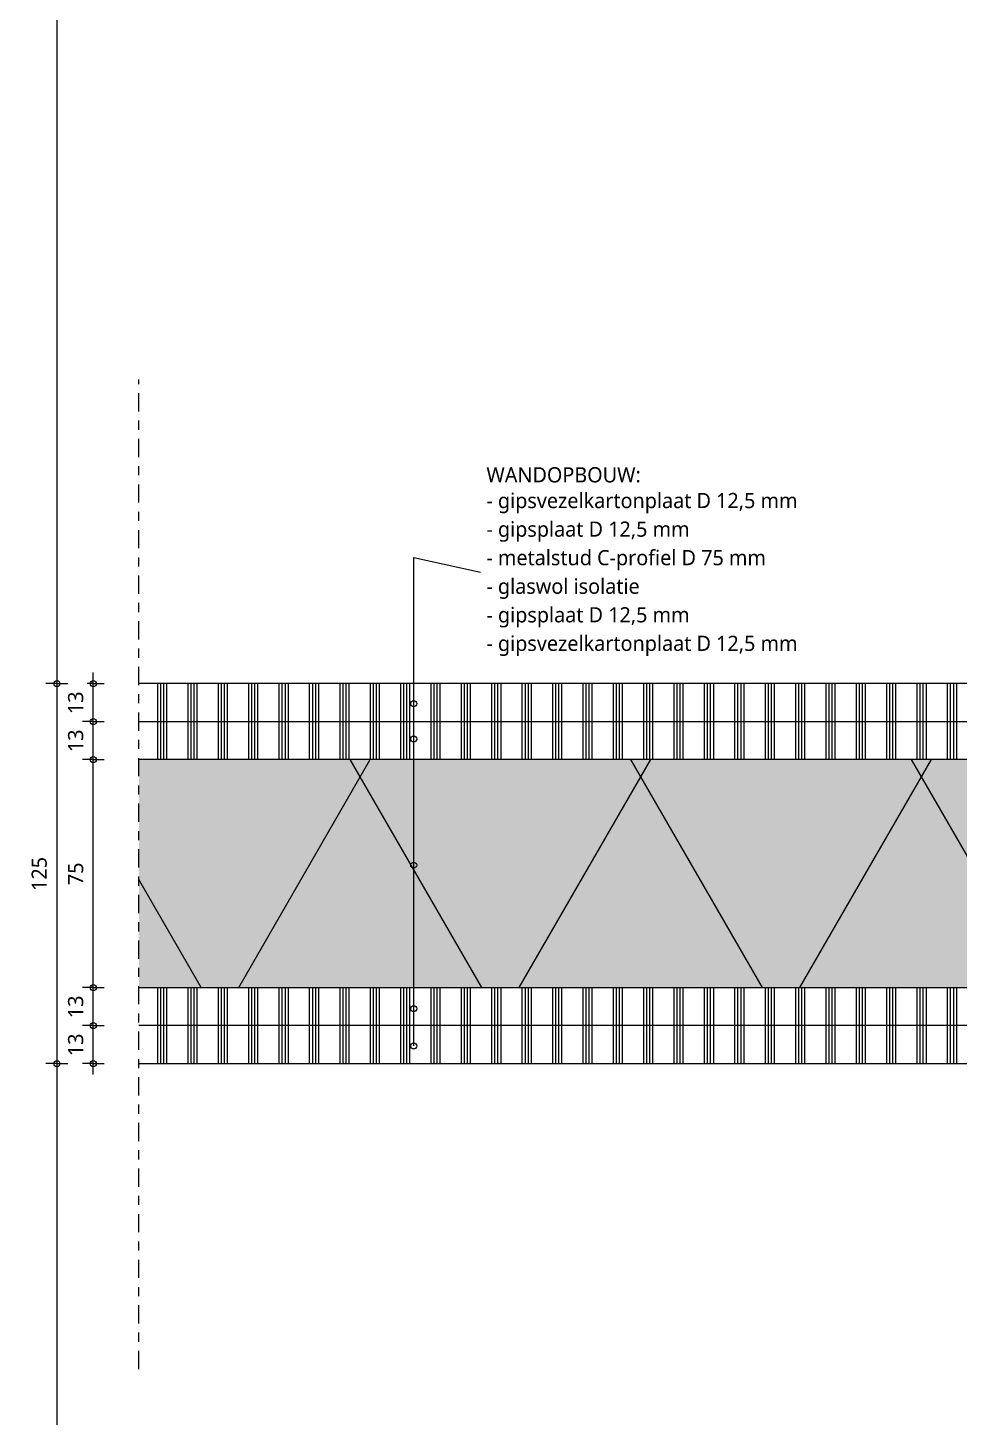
# Model space of a CAD drawing. Header units: millimetres. Extents: x 32900 to 38291, y -18988 to 4133.
# Drawn here: x 32961.2 to 33267.8, y 1869.4 to 2326.4 of the extents above; entities that cross this region are included whole.
import ezdxf

# ---------------------------------------------------------------- set-up
doc = ezdxf.new("R2010")
doc.units = ezdxf.units.MM
doc.linetypes.add('MV_center', pattern=[15, 6, -3, 3, -3])
for name, color, linetype, lineweight in [('A-ANNO-DIMS', 211, 'Continuous', 13), ('A-ANNO-DIMS-2', 211, 'Continuous', 13), ('A-ANNO-NOTE', 131, 'Continuous', 18), ('A-DETL', 90, 'Continuous', 13), ('A-DETL-GENF', 92, 'Continuous', 18), ('A-DETL-THIN', 151, 'Continuous', 18)]:
    doc.layers.add(name, color=color, linetype=linetype, lineweight=lineweight)
doc.styles.add('Segoe UI', font='segoeui.ttf', dxfattribs={"height": 5})
doc.styles.add('Segoe UI_B', font='segoeui.ttf', dxfattribs={"height": 5})
doc.dimstyles.new('2_5_mm', dxfattribs={"dimscale": 304.8, "dimtxt": 5.23682, "dimasz": 0.006562, "dimexe": 0.011811, "dimexo": 0.0625, "dimgap": 0.005906, "dimtad": 1, "dimdec": 0, "dimzin": 0, "dimdsep": 46, "dimtxsty": 'Segoe UI', "dimblk1": 'DOTBLANK', "dimblk2": 'DOTBLANK', "dimsah": 1, "dimcen": 0.09, "dimdle": 0.011811, "dimazin": 0, "dimtfac": 1, "dimtdec": 4, "dimtix": 1, "dimtmove": 0, "dimatfit": 3, "dimfxl": 0.011811, "dimfxlon": 1, "dimtvp": 1, "dimtfill": 1, "dimtolj": 1, "dimtzin": 0, "dimarcsym": 2})
pattern_1 = [(90, (4, 0), (-10, 6e-16), []), (90, (5, 0), (-10, 6e-16), []), (90, (6, 0), (-10, 6e-16), []), (90, (7, 0), (-10, 6e-16), [])]

# ---------------------------------------------------------------- blocks, each defined once
blk = doc.blocks.new('42 isolatie - Type 1-3788370-Details ziekenhuis Utiliteitsgebouw')
at = {"layer": 'A-DETL-GENF'}
blk.add_hatch(color=256, dxfattribs=at).paths.add_polyline_path([(341.71, -0.8), (0.28, -0.8), (0.28, -75.8), (385.11, -75.8), (385.11, -0.8)])
at = {"layer": 'A-DETL-GENF', "lineweight": 13}
h = blk.add_hatch(dxfattribs=at)
h.set_pattern_fill('FP_3', color=256, style=0, pattern_type=2)
h.set_pattern_definition([(300, (0, 0), (-69.282, -40), []), (240, (0, 0), (-69.282, 40), [])])
h.paths.add_polyline_path([(341.71, -0.8), (0.28, -0.8), (0.28, -75.8), (385.11, -75.8), (385.11, -0.8)])
at = {"layer": 'A-DETL-GENF'}
for p, q in [((385.11, -0.8), (0.28, -0.8)), ((0.28, -0.8), (0.28, -5.77)), ((385.11, -0.8), (0.28, -0.8)), ((0.28, -0.8), (0.28, -5.77)), ((0.28, -5.77), (0.28, -70.83)), ((0.28, -70.83), (0.28, -75.8)), ((0.28, -70.83), (0.28, -75.8)), ((0.28, -75.8), (385.11, -75.8)), ((0.28, -75.8), (385.11, -75.8))]:
    blk.add_line(p, q, dxfattribs=at)
blk = doc.blocks.new('NLRS_00_DI_maskeer - Type 1-4234883-Details ziekenhuis Utiliteitsgebouw')
at = {"layer": 'A-DETL-GENF', "linetype": 'MV_center'}
blk.add_line((-100, 0), (225.5, 0), dxfattribs=at)
blk = doc.blocks.new('DIMBLOCK74-Details ziekenhuis Utiliteitsgebouw')
at = {"layer": 'A-ANNO-DIMS-2'}
for p, q in [((32982.8, 1998.24), (32979.2, 1998.24)), ((32982.8, 1982.14), (32982.8, 1998.24)), ((32982.8, 1998.24), (32986.4, 1998.24)), ((32982.8, 1985.74), (32979.2, 1985.74)), ((32982.8, 1985.74), (32986.4, 1985.74))]:
    blk.add_line(p, q, dxfattribs=at)
for centre in [(32982.8, 1998.24), (32982.8, 1985.74)]:
    blk.add_circle(centre, 1, dxfattribs=at)
at = {"layer": 'A-ANNO-DIMS-2', "color": 0, "insert": (32974.47, 1988.18), "char_height": 5, "width": 9.1406, "attachment_point": 1, "rotation": 90, "line_spacing_factor": 1.142579, "style": 'Segoe UI', "bg_fill": 3, "box_fill_scale": 1.25, "bg_fill_color": 9, "bg_fill_true_color": 13158600, "bg_fill_transparency": 0}
blk.add_mtext('13', dxfattribs=at)
blk = doc.blocks.new('_DotBlank')
at = {"color": 0, "linetype": 'ByBlock', "lineweight": -2}
blk.add_line((-0.5, 0), (-1, 0), dxfattribs=at)
blk.add_circle((0, 0), 0.5, dxfattribs=at)
blk = doc.blocks.new('DIMBLOCK75-Details ziekenhuis Utiliteitsgebouw')
at = {"layer": 'A-ANNO-DIMS-2'}
for p, q in [((32982.8, 2010.74), (32979.2, 2010.74)), ((32982.8, 1998.24), (32982.8, 2010.74)), ((32982.8, 2010.74), (32986.4, 2010.74)), ((32982.8, 1998.24), (32979.2, 1998.24)), ((32982.8, 1998.24), (32986.4, 1998.24))]:
    blk.add_line(p, q, dxfattribs=at)
for centre in [(32982.8, 2010.74), (32982.8, 1998.24)]:
    blk.add_circle(centre, 1, dxfattribs=at)
at = {"layer": 'A-ANNO-DIMS-2', "color": 0, "insert": (32974.47, 2000.68), "char_height": 5, "width": 9.1406, "attachment_point": 1, "rotation": 90, "line_spacing_factor": 1.142579, "style": 'Segoe UI', "bg_fill": 3, "box_fill_scale": 1.25, "bg_fill_color": 9, "bg_fill_true_color": 13158600, "bg_fill_transparency": 0}
blk.add_mtext('13', dxfattribs=at)
blk = doc.blocks.new('DIMBLOCK76-Details ziekenhuis Utiliteitsgebouw')
at = {"layer": 'A-ANNO-DIMS-2'}
for p, q in [((32982.8, 2085.74), (32979.2, 2085.74)), ((32982.8, 2010.74), (32982.8, 2085.74)), ((32982.8, 2085.74), (32986.4, 2085.74)), ((32982.8, 2010.74), (32979.2, 2010.74)), ((32982.8, 2010.74), (32986.4, 2010.74))]:
    blk.add_line(p, q, dxfattribs=at)
for centre in [(32982.8, 2085.74), (32982.8, 2010.74)]:
    blk.add_circle(centre, 1, dxfattribs=at)
at = {"layer": 'A-ANNO-DIMS-2', "color": 0, "insert": (32974.47, 2044.43), "char_height": 5, "width": 9.1406, "attachment_point": 1, "rotation": 90, "line_spacing_factor": 1.142579, "style": 'Segoe UI', "bg_fill": 3, "box_fill_scale": 1.25, "bg_fill_color": 9, "bg_fill_true_color": 13158600, "bg_fill_transparency": 0}
blk.add_mtext('75', dxfattribs=at)
blk = doc.blocks.new('DIMBLOCK77-Details ziekenhuis Utiliteitsgebouw')
at = {"layer": 'A-ANNO-DIMS-2'}
for p, q in [((32982.8, 2098.24), (32979.2, 2098.24)), ((32982.8, 2085.74), (32982.8, 2098.24)), ((32982.8, 2098.24), (32986.4, 2098.24)), ((32982.8, 2085.74), (32979.2, 2085.74)), ((32982.8, 2085.74), (32986.4, 2085.74))]:
    blk.add_line(p, q, dxfattribs=at)
for centre in [(32982.8, 2098.24), (32982.8, 2085.74)]:
    blk.add_circle(centre, 1, dxfattribs=at)
at = {"layer": 'A-ANNO-DIMS-2', "color": 0, "insert": (32974.47, 2088.18), "char_height": 5, "width": 9.1406, "attachment_point": 1, "rotation": 90, "line_spacing_factor": 1.142579, "style": 'Segoe UI', "bg_fill": 3, "box_fill_scale": 1.25, "bg_fill_color": 9, "bg_fill_true_color": 13158600, "bg_fill_transparency": 0}
blk.add_mtext('13', dxfattribs=at)
blk = doc.blocks.new('DIMBLOCK78-Details ziekenhuis Utiliteitsgebouw')
at = {"layer": 'A-ANNO-DIMS-2'}
for p, q in [((32982.8, 2098.24), (32982.8, 2114.34)), ((32982.8, 2110.74), (32979.2, 2110.74)), ((32982.8, 2110.74), (32986.4, 2110.74)), ((32982.8, 2098.24), (32979.2, 2098.24)), ((32982.8, 2098.24), (32986.4, 2098.24))]:
    blk.add_line(p, q, dxfattribs=at)
for centre in [(32982.8, 2110.74), (32982.8, 2098.24)]:
    blk.add_circle(centre, 1, dxfattribs=at)
at = {"layer": 'A-ANNO-DIMS-2', "color": 0, "insert": (32974.47, 2100.68), "char_height": 5, "width": 9.1406, "attachment_point": 1, "rotation": 90, "line_spacing_factor": 1.142579, "style": 'Segoe UI', "bg_fill": 3, "box_fill_scale": 1.25, "bg_fill_color": 9, "bg_fill_true_color": 13158600, "bg_fill_transparency": 0}
blk.add_mtext('13', dxfattribs=at)
blk = doc.blocks.new('DIMBLOCK79-Details ziekenhuis Utiliteitsgebouw')
at = {"layer": 'A-ANNO-DIMS-2'}
for p, q in [((32970.8, 2114.34), (32970.8, 1982.14)), ((32970.8, 2110.74), (32967.2, 2110.74)), ((32970.8, 2110.74), (32974.4, 2110.74)), ((32970.8, 1985.74), (32967.2, 1985.74)), ((32970.8, 1985.74), (32974.4, 1985.74))]:
    blk.add_line(p, q, dxfattribs=at)
for centre in [(32970.8, 2110.74), (32970.8, 1985.74)]:
    blk.add_circle(centre, 1, dxfattribs=at)
at = {"layer": 'A-ANNO-DIMS-2', "color": 0, "insert": (32962.47, 2042.53), "char_height": 5, "width": 13.7109, "attachment_point": 1, "rotation": 90, "line_spacing_factor": 1.142579, "style": 'Segoe UI', "bg_fill": 3, "box_fill_scale": 1.25, "bg_fill_color": 9, "bg_fill_true_color": 13158600, "bg_fill_transparency": 0}
blk.add_mtext('125', dxfattribs=at)

msp = doc.modelspace()

# ---------------------------------------------------------------- hatches: boundary and pattern name
at = {"layer": 'A-DETL-GENF', "lineweight": 13}
h = msp.add_hatch(dxfattribs=at)
h.set_pattern_fill('FP_2', color=254, style=0, pattern_type=2)
h.set_pattern_definition(pattern_1)
h.paths.add_polyline_path([(33362.13, 2098.24), (33362.13, 2110.74), (32997.8, 2110.74), (32997.8, 2098.24), (33352.62, 2098.24)])
h = msp.add_hatch(dxfattribs=at)
h.set_pattern_fill('FP_2', color=254, style=0, pattern_type=2)
h.set_pattern_definition(pattern_1)
h.paths.add_polyline_path([(32997.8, 2085.74), (33392.8, 2085.74), (33392.8, 2098.24), (32997.8, 2098.24)])
h = msp.add_hatch(dxfattribs=at)
h.set_pattern_fill('FP_2', color=254, style=0, pattern_type=2)
h.set_pattern_definition(pattern_1)
h.paths.add_polyline_path([(33041.2, 1998.24), (33392.8, 1998.24), (33392.8, 2010.74), (32997.8, 2010.74), (32997.8, 1998.24)])
h = msp.add_hatch(dxfattribs=at)
h.set_pattern_fill('FP_2', color=254, style=0, pattern_type=2)
h.set_pattern_definition(pattern_1)
h.paths.add_polyline_path([(33041.2, 1985.74), (33362.13, 1985.74), (33362.13, 1998.24), (32997.8, 1998.24), (32997.8, 1985.74)])

# ---------------------------------------------------------------- linework, layer by layer
at = {"layer": 'A-ANNO-NOTE'}
for p, q in [((33088.28, 2152.17), (33110.28, 2147.33)), ((33088.28, 1991.55), (33088.28, 2152.17)), ((33088.28, 2152.17), (33110.28, 2147.33)), ((33088.28, 2104.15), (33088.28, 2152.17)), ((33088.28, 2152.17), (33110.28, 2147.33)), ((33088.28, 2051), (33088.28, 2152.17)), ((33088.28, 2152.17), (33110.28, 2147.33)), ((33088.28, 2092.46), (33088.28, 2152.17)), ((33088.28, 2152.17), (33110.28, 2147.33)), ((33088.28, 2003.79), (33088.28, 2152.17))]:
    msp.add_line(p, q, dxfattribs=at)
for centre in [(33088.28, 2104.15), (33088.28, 2092.46), (33088.28, 2051), (33088.28, 2003.79), (33088.28, 1991.55)]:
    msp.add_circle(centre, 1, dxfattribs=at)
at = {"layer": 'A-DETL', "lineweight": 18}
msp.add_line((32970.77, 3651.86), (32970.77, -18988.14), dxfattribs=at)
at = {"layer": 'A-DETL-THIN'}
for p, q in [((33362.13, 2110.74), (32997.8, 2110.74)), ((32997.8, 2098.24), (33362.13, 2098.24)), ((33362.13, 1998.24), (32997.8, 1998.24)), ((32997.8, 1985.74), (33362.13, 1985.74))]:
    msp.add_line(p, q, dxfattribs=at)

# ---------------------------------------------------------------- block references
at = {"layer": 'A-DETL-GENF', "linetype": 'MV_center', "rotation": 90}
msp.add_blockref('NLRS_00_DI_maskeer - Type 1-4234883-Details ziekenhuis Utiliteitsgebouw', (32997.8, 1985.24), dxfattribs=at)
at = {"layer": 'A-DETL-GENF', "rotation": 180}
msp.add_blockref('42 isolatie - Type 1-3788370-Details ziekenhuis Utiliteitsgebouw', (33382.91, 2009.94), dxfattribs=at)

# ---------------------------------------------------------------- texts
at = {"layer": 'A-ANNO-NOTE', "lineweight": 13, "insert": (33112.19, 2173.43), "char_height": 5, "width": 126.5063, "attachment_point": 1, "style": 'Segoe UI', "bg_fill": 3, "box_fill_scale": 1.25, "bg_fill_color": 9, "bg_fill_true_color": 13158600, "bg_fill_transparency": 0}
msp.add_mtext('- gipsvezelkartonplaat D 12,5 mm', dxfattribs=at)

# ---------------------------------------------------------------- dimensions: what is measured, and where the dimension line sits
at = {"layer": 'A-ANNO-DIMS'}
dim = msp.add_linear_dim(base=(32982.79594341, 1998.23858745), p1=(32986.39594341, 1985.73858745), p2=(32986.39594341, 1998.23858745), angle=90, dimstyle='2_5_mm', override={"dimpost": '<>', "dimfxl": 12.5}, dxfattribs=at)
dim.commit()
dim.dimension.update_dxf_attribs({"geometry": 'DIMBLOCK74-Details ziekenhuis Utiliteitsgebouw', "text_midpoint": (32978.39657102, 1991.98858745)})

# ---------------------------------------------------------------- next in the draw order: texts
at = {"layer": 'A-ANNO-NOTE', "lineweight": 13, "char_height": 5, "attachment_point": 1, "bg_fill": 3, "box_fill_scale": 1.25, "bg_fill_color": 9, "bg_fill_true_color": 13158600, "bg_fill_transparency": 0}
for s, insert, width, style in [('WANDOPBOUW:', (33112.19, 2181.9), 67.8228, 'Segoe UI_B'), ('- gipsplaat D 12,5 mm', (33112.19, 2164.04), 83.5358, 'Segoe UI')]:
    msp.add_mtext(s, dxfattribs=dict(at, insert=insert, width=width, style=style))

# ---------------------------------------------------------------- next in the draw order: dimensions: what is measured, and where the dimension line sits
at = {"layer": 'A-ANNO-DIMS'}
dim = msp.add_linear_dim(base=(32982.79594341, 2010.73858745), p1=(32986.39594341, 1998.23858745), p2=(32986.39594341, 2010.73858745), angle=90, dimstyle='2_5_mm', override={"dimpost": '<>', "dimfxl": 12.5}, dxfattribs=at)
dim.commit()
dim.dimension.update_dxf_attribs({"geometry": 'DIMBLOCK75-Details ziekenhuis Utiliteitsgebouw', "text_midpoint": (32978.39657102, 2004.48858745)})

# ---------------------------------------------------------------- next in the draw order: texts
at = {"layer": 'A-ANNO-NOTE', "lineweight": 13, "insert": (33112.19, 2154.65), "char_height": 5, "width": 115.6033, "attachment_point": 1, "style": 'Segoe UI', "bg_fill": 3, "box_fill_scale": 1.25, "bg_fill_color": 9, "bg_fill_true_color": 13158600, "bg_fill_transparency": 0}
msp.add_mtext('- metalstud C-profiel D 75 mm', dxfattribs=at)

# ---------------------------------------------------------------- next in the draw order: dimensions: what is measured, and where the dimension line sits
at = {"layer": 'A-ANNO-DIMS'}
dim = msp.add_linear_dim(base=(32982.8, 2085.74), p1=(32986.4, 2010.74), p2=(32986.4, 2085.74), angle=90, dimstyle='2_5_mm', override={"dimpost": '<>', "dimfxl": 75}, dxfattribs=at)
dim.commit()
dim.dimension.update_dxf_attribs({"geometry": 'DIMBLOCK76-Details ziekenhuis Utiliteitsgebouw', "text_midpoint": (32978.45, 2048.24)})

# ---------------------------------------------------------------- next in the draw order: texts
at = {"layer": 'A-ANNO-NOTE', "lineweight": 13, "insert": (33112.19, 2145.25), "char_height": 5, "width": 62.692, "attachment_point": 1, "style": 'Segoe UI', "bg_fill": 3, "box_fill_scale": 1.25, "bg_fill_color": 9, "bg_fill_true_color": 13158600, "bg_fill_transparency": 0}
msp.add_mtext('- glaswol isolatie', dxfattribs=at)

# ---------------------------------------------------------------- next in the draw order: dimensions: what is measured, and where the dimension line sits
at = {"layer": 'A-ANNO-DIMS'}
dim = msp.add_linear_dim(base=(32982.79594341, 2098.23858745), p1=(32986.39594341, 2085.73858745), p2=(32986.39594341, 2098.23858745), angle=90, dimstyle='2_5_mm', override={"dimpost": '<>', "dimfxl": 12.5}, dxfattribs=at)
dim.commit()
dim.dimension.update_dxf_attribs({"geometry": 'DIMBLOCK77-Details ziekenhuis Utiliteitsgebouw', "text_midpoint": (32978.39657102, 2091.98858745)})

# ---------------------------------------------------------------- next in the draw order: texts
at = {"layer": 'A-ANNO-NOTE', "lineweight": 13, "insert": (33112.19, 2135.86), "char_height": 5, "width": 83.5358, "attachment_point": 1, "style": 'Segoe UI', "bg_fill": 3, "box_fill_scale": 1.25, "bg_fill_color": 9, "bg_fill_true_color": 13158600, "bg_fill_transparency": 0}
msp.add_mtext('- gipsplaat D 12,5 mm', dxfattribs=at)

# ---------------------------------------------------------------- next in the draw order: dimensions: what is measured, and where the dimension line sits
at = {"layer": 'A-ANNO-DIMS'}
dim = msp.add_linear_dim(base=(32982.79594341, 2110.73858745), p1=(32986.39594341, 2098.23858745), p2=(32986.39594341, 2110.73858745), angle=90, dimstyle='2_5_mm', override={"dimpost": '<>', "dimfxl": 12.5}, dxfattribs=at)
dim.commit()
dim.dimension.update_dxf_attribs({"geometry": 'DIMBLOCK78-Details ziekenhuis Utiliteitsgebouw', "text_midpoint": (32978.39657102, 2104.48858745)})

# ---------------------------------------------------------------- next in the draw order: texts
at = {"layer": 'A-ANNO-NOTE', "lineweight": 13, "insert": (33112.19, 2126.47), "char_height": 5, "width": 126.5063, "attachment_point": 1, "style": 'Segoe UI', "bg_fill": 3, "box_fill_scale": 1.25, "bg_fill_color": 9, "bg_fill_true_color": 13158600, "bg_fill_transparency": 0}
msp.add_mtext('- gipsvezelkartonplaat D 12,5 mm', dxfattribs=at)

# ---------------------------------------------------------------- next in the draw order: dimensions: what is measured, and where the dimension line sits
at = {"layer": 'A-ANNO-DIMS'}
dim = msp.add_linear_dim(base=(32970.8, 1985.74), p1=(32974.4, 2110.74), p2=(32974.4, 1985.74), angle=90, dimstyle='2_5_mm', override={"dimpost": '<>', "dimfxl": 125}, dxfattribs=at)
dim.commit()
dim.dimension.update_dxf_attribs({"geometry": 'DIMBLOCK79-Details ziekenhuis Utiliteitsgebouw', "text_midpoint": (32966.4, 2048.24)})

doc.saveas('drawing.dxf')
